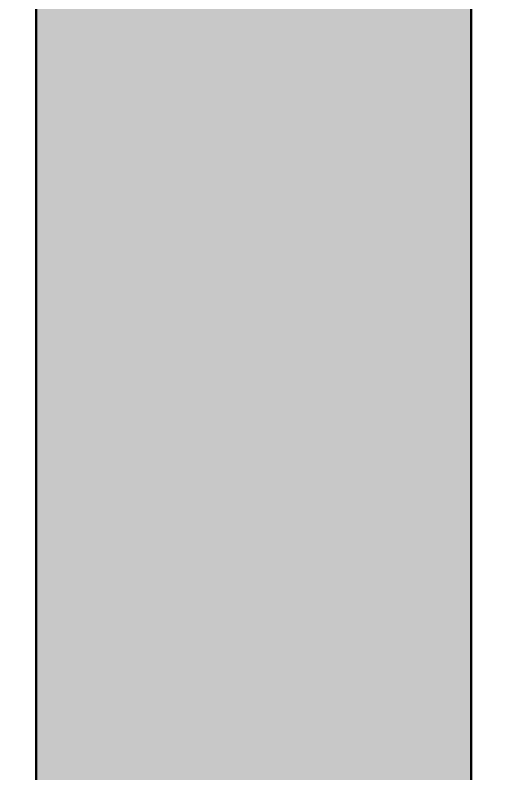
# Model space of a CAD drawing. Header units: millimetres. Extents: x -46169 to 237885, y -84465 to 18123.
# Drawn here: x 231538.1 to 231655.5, y -83610.7 to -83430.2 of the extents above; entities that cross this region are included whole.
import ezdxf

# ---------------------------------------------------------------- set-up
doc = ezdxf.new("R2010")
doc.units = ezdxf.units.MM
doc.header["$MEASUREMENT"] = 0
doc.linetypes.add('Wipeout_Contour', pattern=[1000, 0, -1000])
doc.layers.add('New_A-25-M_Wall_Int', color=7, linetype='Continuous')
doc.layers.add('New_A-25-M_Wall_Int_Pen_No__107', color=7, linetype='Continuous', lineweight=15, true_color=0xa6a6a6)
doc.layers.add('New_A-25-M_Wall_Int_Pen_No__27', color=7, linetype='Continuous', lineweight=50, true_color=0x2a2a2a)

# ---------------------------------------------------------------- blocks, each defined once
blk = doc.blocks.new('Section Elem_322_4', base_point=(208268.76, -84332.61))
at = {"color": 254, "linetype": 'Wipeout_Contour', "lineweight": 0, "ltscale": 1968828.299745807}
blk.add_wipeout([(231816.18, -81932.61), (231331.52, -81932.61), (231331.52, -84332.61), (231543.06, -84332.61), (231543.06, -82062.64), (231802.38, -82062.64), (231802.38, -84332.61), (231816.18, -84332.61)], dxfattribs=at).dxf.layer = 'New_A-25-M_Wall_Int'
blk = doc.blocks.new('Section Elem_333_4', base_point=(208268.76, -84332.61))
at = {"layer": 'New_A-25-M_Wall_Int_Pen_No__107', "linetype": 'Continuous', "lineweight": 0, "true_color": 0xd2d2d2}
blk.add_hatch(color=254, dxfattribs=at).paths.add_polyline_path([(231543.06, -84332.61), (231646.59, -84332.61), (231646.59, -82062.64), (231543.06, -82062.64)])
at = {"layer": 'New_A-25-M_Wall_Int_Pen_No__27', "linetype": 'Continuous'}
for p, q in [((231543.06, -82062.64), (231543.06, -84332.61)), ((231646.59, -82062.64), (231646.59, -84332.61))]:
    blk.add_line(p, q, dxfattribs=at)

msp = doc.modelspace()

# ---------------------------------------------------------------- block references
at = {"layer": 'New_A-25-M_Wall_Int'}
msp.add_blockref('Section Elem_322_4', (208268.76, -84332.61), dxfattribs=at)

# ---------------------------------------------------------------- next in the draw order: block references
msp.add_blockref('Section Elem_333_4', (208268.76, -84332.61), dxfattribs=at)

doc.saveas('drawing.dxf')
